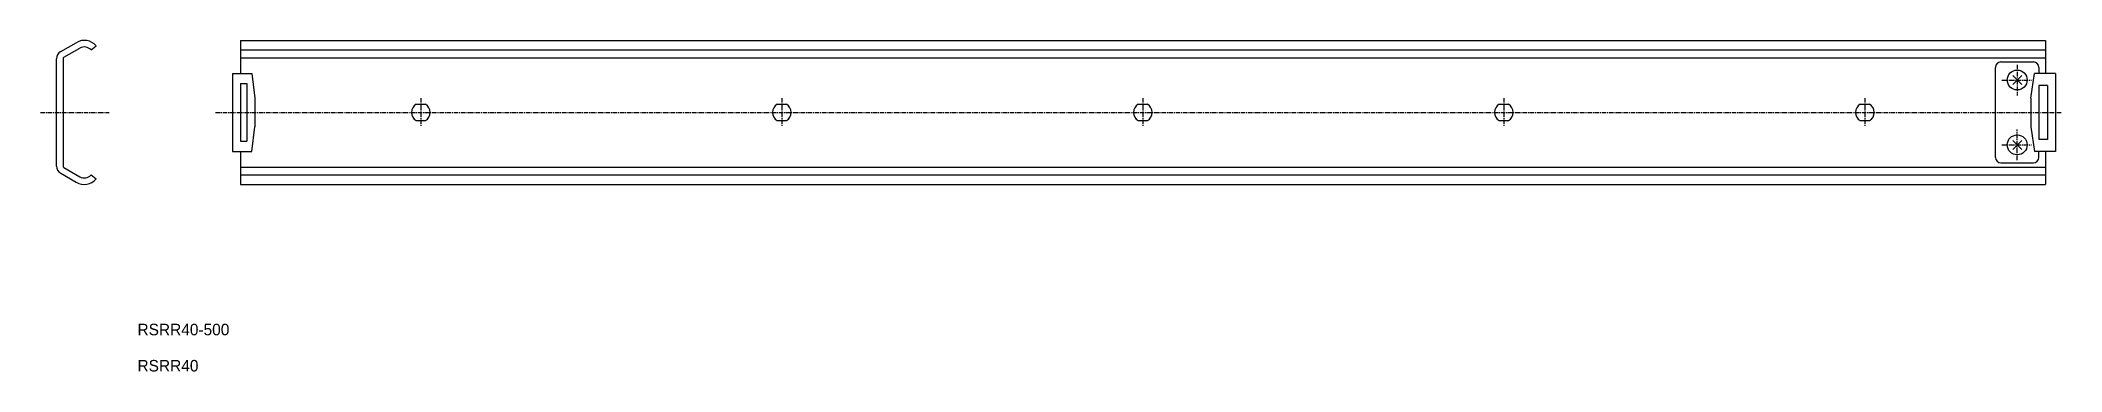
# Model space of a CAD drawing. Extents: x 51 to 611, y 123 to 215.
import ezdxf

# ---------------------------------------------------------------- set-up
doc = ezdxf.new("R2010")
doc.units = 0
doc.linetypes.add('CENTER', pattern=[2, 1.25, -0.25, 0.25, -0.25])
doc.layers.get('0').update_dxf_attribs({"linetype": 'CONTINUOUS'})
doc.layers.add('CENTER', color=1, linetype='CENTER')

msp = doc.modelspace()

# ---------------------------------------------------------------- linework, layer by layer
at = {"color": 7, "linetype": 'CONTINUOUS'}
for p, q in [((56.98, 211.43), (61.27, 213.9)), ((65.4, 211.91), (66.85, 213.02)), ((106.75, 214.56), (606.75, 214.56)), ((106.75, 214.56), (106.75, 205.36)), ((606.75, 214.56), (606.75, 205.36)), ((55.83, 179.69), (55.83, 209.44)), ((57.63, 209.44), (57.63, 179.69)), ((57.88, 209.87), (62.28, 212.41)), ((106.75, 211.91), (606.75, 211.91)), ((106.75, 209.72), (606.75, 209.72)), ((594.45, 208.56), (603.45, 208.56)), ((104.55, 205.36), (104.55, 183.76)), ((104.55, 205.36), (109.95, 205.36)), ((106.75, 202.56), (106.75, 186.56)), ((106.75, 202.56), (108.55, 202.56)), ((108.55, 202.56), (108.55, 186.56)), ((109.95, 205.36), (110.75, 198.56)), ((592.95, 182.06), (592.95, 207.06)), ((600.19, 202.32), (597.71, 204.8)), ((597.71, 202.32), (600.19, 204.8)), ((602.75, 198.56), (603.75, 205.36)), ((609.55, 205.36), (603.75, 205.36)), ((604.95, 207.06), (604.95, 205.36)), ((604.95, 202.06), (604.95, 187.06)), ((607.35, 202.06), (604.95, 202.06)), ((607.35, 202.06), (607.35, 187.06)), ((609.55, 205.36), (609.55, 183.76)), ((110.75, 198.56), (110.75, 190.56)), ((155.45, 196.81), (158.05, 196.81)), ((255.45, 196.81), (258.05, 196.81)), ((355.45, 196.81), (358.05, 196.81)), ((455.45, 196.81), (458.05, 196.81)), ((555.45, 196.81), (558.05, 196.81)), ((602.75, 198.56), (602.75, 190.56)), ((109.95, 183.76), (110.75, 190.56)), ((155.45, 192.31), (158.05, 192.31)), ((255.45, 192.31), (258.05, 192.31)), ((355.45, 192.31), (358.05, 192.31)), ((455.45, 192.31), (458.05, 192.31)), ((555.45, 192.31), (558.05, 192.31)), ((602.75, 190.56), (603.75, 183.76)), ((106.75, 186.56), (108.55, 186.56)), ((597.71, 184.32), (600.19, 186.8)), ((597.71, 186.8), (600.19, 184.32)), ((607.35, 187.06), (604.95, 187.06)), ((57.88, 179.25), (62.28, 176.71)), ((104.55, 183.76), (109.95, 183.76)), ((106.75, 183.76), (106.75, 174.56)), ((106.75, 179.4), (606.75, 179.4)), ((594.45, 180.56), (603.45, 180.56)), ((609.55, 183.76), (603.75, 183.76)), ((604.95, 182.06), (604.95, 183.76)), ((606.75, 183.76), (606.75, 174.56)), ((56.98, 177.7), (61.27, 175.22)), ((65.4, 177.22), (66.85, 176.1)), ((106.75, 177.22), (606.75, 177.22)), ((106.75, 174.56), (606.75, 174.56))]:
    msp.add_line(p, q, dxfattribs=at)
for centre in [(598.95, 203.56), (598.95, 185.56)]:
    msp.add_circle(centre, 2.75, dxfattribs=at)
for centre, radius, start, end in [((63.55, 210.26), 4.3, 39.8752, 122.1298), ((58.13, 209.44), 2.3, 120, 180), ((58.13, 209.44), 0.5, 120, 180), ((63.53, 210.24), 2.5, 41.6896, 120), ((63.53, 210.24), 2.5, 41.6896, 120), ((594.45, 207.06), 1.5, 90, 180), ((603.45, 207.06), 1.5, 0, 90), ((156.75, 194.56), 2.6, 120.0735, 239.9265), ((156.75, 194.56), 2.6, 300.0735, 59.9265), ((256.75, 194.56), 2.6, 120.0735, 239.9265), ((256.75, 194.56), 2.6, 300.0735, 59.9265), ((356.75, 194.56), 2.6, 120.0735, 239.9265), ((356.75, 194.56), 2.6, 300.0735, 59.9265), ((456.75, 194.56), 2.6, 120.0735, 239.9265), ((456.75, 194.56), 2.6, 300.0735, 59.9265), ((556.75, 194.56), 2.6, 120.0735, 239.9265), ((556.75, 194.56), 2.6, 300.0735, 59.9265), ((58.13, 179.69), 2.3, 180, 239.9999), ((58.13, 179.69), 0.5, 180, 239.9999), ((594.45, 182.06), 1.5, 180, 270), ((603.45, 182.06), 1.5, 270, 0), ((63.55, 178.86), 4.3, 237.8702, 320.1248), ((63.53, 178.88), 2.5, 239.9999, 318.3103), ((63.53, 178.88), 2.5, 239.9999, 318.3103)]:
    msp.add_arc(centre, radius, start, end, dxfattribs=at)
at = {"layer": 'CENTER', "color": 1, "linetype": 'CENTER'}
for p, q in [((598.95, 207.78), (598.95, 199.29)), ((594.73, 203.56), (602.91, 203.56)), ((156.75, 198.56), (156.75, 190.56)), ((256.75, 198.56), (256.75, 190.56)), ((356.75, 198.56), (356.75, 190.56)), ((456.75, 198.56), (456.75, 190.56)), ((556.75, 198.56), (556.75, 190.56)), ((51.37, 194.56), (70.4, 194.56)), ((99.88, 194.56), (611.24, 194.56)), ((594.73, 185.56), (602.91, 185.56)), ((598.95, 181.35), (598.95, 189.83))]:
    msp.add_line(p, q, dxfattribs=at)

# ---------------------------------------------------------------- texts
at = {"color": 7, "linetype": 'CONTINUOUS'}
for s, p in [('RSRR40-500', (78.26, 132.72)), ('RSRR40', (78.26, 122.68))]:
    msp.add_text(s, height=3.2, dxfattribs=at).set_placement(p)

doc.saveas('drawing.dxf')
